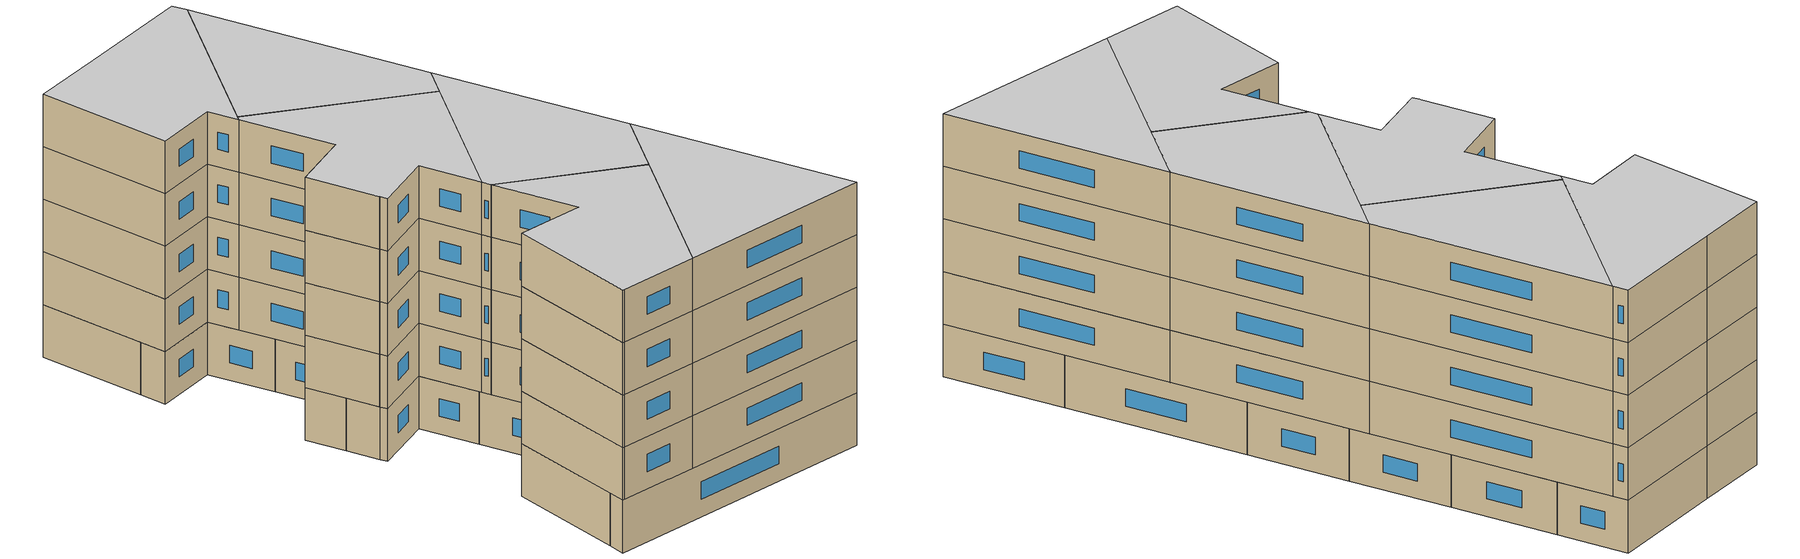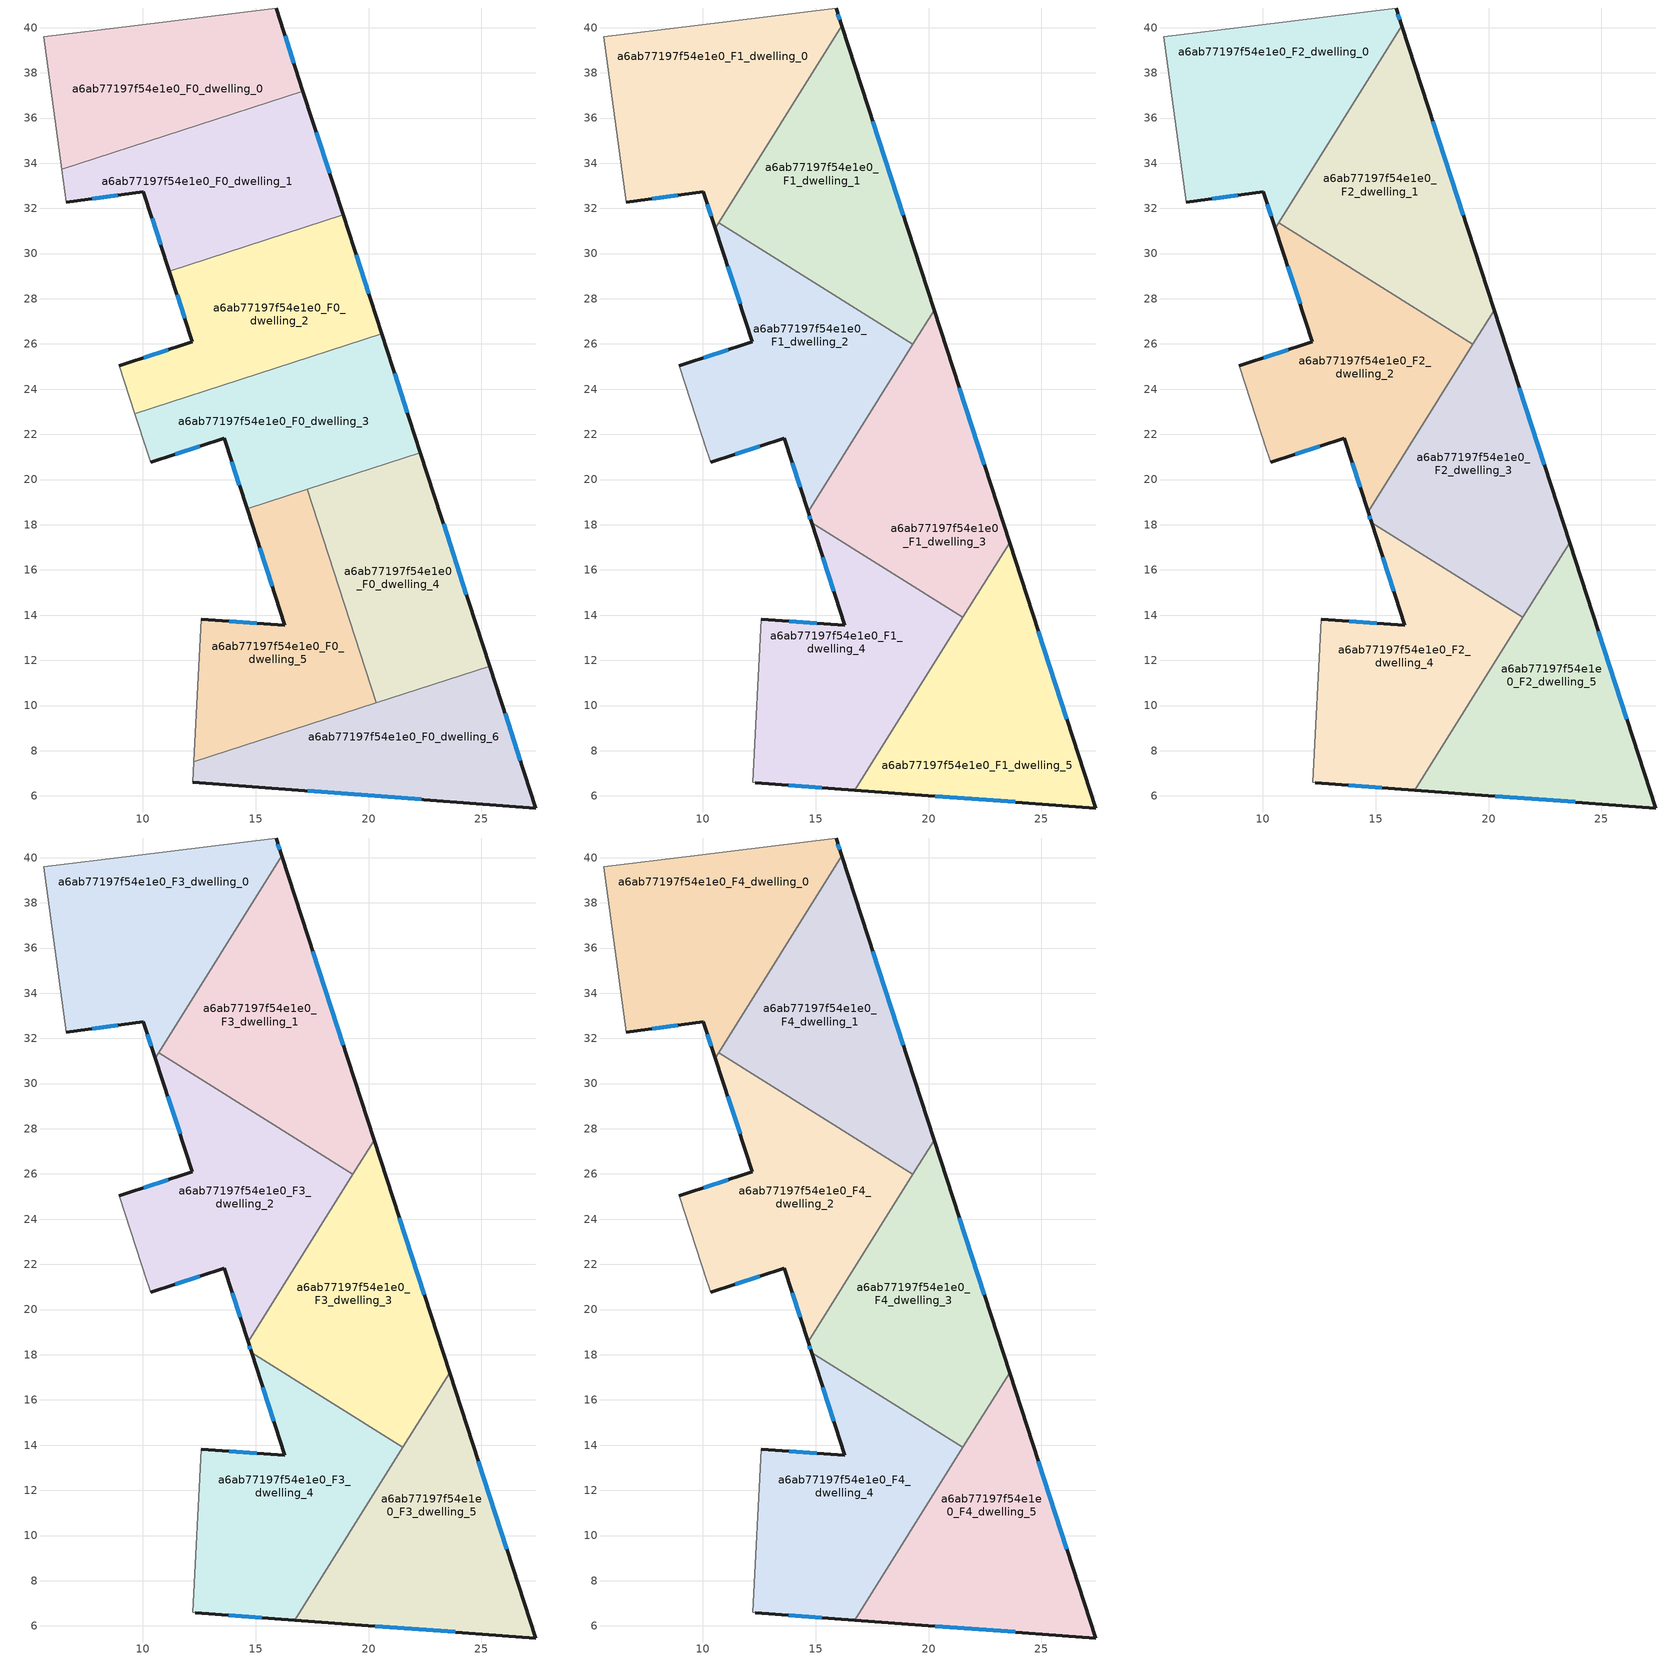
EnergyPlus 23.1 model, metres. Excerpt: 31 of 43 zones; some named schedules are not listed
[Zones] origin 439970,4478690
a6ab77197f54e1e0_F0_dwelling_0
 floor ground (EU_floor_Construction): 15.91,40.87 17.1,37.19 6.43,33.73 5.63,39.6 9.63,40.09 z0
 wall outside (EU_wall_Construction): 17.1,37.19 15.91,40.87 z0:3
 wall to a6ab77197f54e1e0_F0_dwelling_1 (EU_wall_Construction): 6.43,33.73 17.1,37.19 z0:3
 wall adiabatic (EU_wall_Construction): 15.91,40.87 9.63,40.09 5.63,39.6 6.43,33.73 z0:3
 window (EU_Window_Construction): 16.7,38.42 16.31,39.64 z1:2
a6ab77197f54e1e0_F0_dwelling_1
 floor ground (EU_floor_Construction): 17.1,37.19 18.88,31.72 11.19,29.22 10.03,32.74 6.63,32.27 6.43,33.73 z0
 wall outside (EU_wall_Construction): 18.88,31.72 17.1,37.19 / 6.63,32.27 10.03,32.74 11.19,29.22 z0:3
 wall to a6ab77197f54e1e0_F0_dwelling_2 (EU_wall_Construction): 11.19,29.22 18.88,31.72 z0:3
 wall adiabatic (EU_wall_Construction): 6.43,33.73 6.63,32.27 z0:3
 window (EU_Window_Construction): 18.28,33.55 17.69,35.36 / 10.42,31.56 10.8,30.4 / 7.77,32.43 8.9,32.58 z1:2
a6ab77197f54e1e0_F0_dwelling_2
 floor ground (EU_floor_Construction): 18.88,31.72 20.59,26.46 9.66,22.91 8.98,25.03 12.21,26.1 11.19,29.22 z0
 wall outside (EU_wall_Construction): 20.59,26.46 18.88,31.72 / 11.19,29.22 12.21,26.1 8.98,25.03 z0:3
 wall to a6ab77197f54e1e0_F0_dwelling_3 (EU_wall_Construction): 9.66,22.91 20.59,26.46 z0:3
 wall adiabatic (EU_wall_Construction): 8.98,25.03 9.66,22.91 z0:3
 window (EU_Window_Construction): 20.02,28.21 19.45,29.96 / 11.13,25.74 10.06,25.39 / 11.53,28.18 11.87,27.14 z1:2
a6ab77197f54e1e0_F0_dwelling_3
 floor ground (EU_floor_Construction): 20.59,26.46 22.3,21.19 14.63,18.7 13.62,21.83 10.37,20.78 10.23,21.16 9.66,22.91 z0
 wall outside (EU_wall_Construction): 22.3,21.19 20.59,26.46 / 10.37,20.78 13.62,21.83 14.63,18.7 z0:3
 wall adiabatic (EU_wall_Construction): 9.66,22.91 10.23,21.16 10.37,20.78 z0:3
 wall to a6ab77197f54e1e0_F0_dwelling_4 (EU_wall_Construction): 17.28,19.56 22.3,21.19 z0:3
 wall to a6ab77197f54e1e0_F0_dwelling_5 (EU_wall_Construction): 14.63,18.7 17.28,19.56 z0:3
 window (EU_Window_Construction): 21.72,22.95 21.16,24.7 / 13.96,20.78 14.29,19.75 / 11.46,21.13 12.53,21.48 z1:2
a6ab77197f54e1e0_F0_dwelling_4
 floor ground (EU_floor_Construction): 22.3,21.19 25.36,11.75 20.35,10.12 17.28,19.56 z0
 wall outside (EU_wall_Construction): 25.36,11.75 22.3,21.19 z0:3
 wall to a6ab77197f54e1e0_F0_dwelling_5 (EU_wall_Construction): 17.28,19.56 20.35,10.12 z0:3
 wall to a6ab77197f54e1e0_F0_dwelling_6 (EU_wall_Construction): 20.35,10.12 25.36,11.75 z0:3
 window (EU_Window_Construction): 24.34,14.91 23.32,18.03 z1:2
 ceiling adiabatic (EU_roof_Construction): 25.36,11.75 22.3,21.19 17.28,19.56 19.17,13.76 18.51,15.78 21.52,13.9 19.94,11.37 20.35,10.12 z3
a6ab77197f54e1e0_F0_dwelling_5
 floor ground (EU_floor_Construction): 17.28,19.56 20.35,10.12 12.28,7.5 12.59,13.82 16.29,13.55 14.63,18.7 z0
 wall outside (EU_wall_Construction): 14.63,18.7 16.29,13.55 12.59,13.82 z0:3
 wall adiabatic (EU_wall_Construction): 12.59,13.82 12.28,7.5 z0:3
 wall to a6ab77197f54e1e0_F0_dwelling_6 (EU_wall_Construction): 12.28,7.5 20.35,10.12 z0:3
 window (EU_Window_Construction): 15.05,13.64 13.83,13.73 / 15.18,16.98 15.73,15.27 z1:2
a6ab77197f54e1e0_F0_dwelling_6
 floor ground (EU_floor_Construction): 25.36,11.75 27.4,5.46 12.23,6.6 12.28,7.5 z0
 wall outside (EU_wall_Construction): 12.23,6.6 27.4,5.46 25.36,11.75 z0:3
 wall adiabatic (EU_wall_Construction): 12.28,7.5 12.23,6.6 z0:3
 window (EU_Window_Construction): 26.72,7.57 26.04,9.65 / 17.3,6.22 22.33,5.84 z1:2
a6ab77197f54e1e0_F1_dwelling_0
 floor to a6ab77197f54e1e0_F0_dwelling_0 (EU_floor_Construction): 15.91,40.87 16.16,40.07 13.67,36.08 6.43,33.73 5.63,39.6 9.63,40.09 z3
 floor to a6ab77197f54e1e0_F0_dwelling_1 (EU_floor_Construction): 13.67,36.08 10.57,31.12 10.03,32.74 6.63,32.27 6.43,33.73 z3
 wall outside (EU_wall_Construction): 16.16,40.07 15.91,40.87 / 6.63,32.27 10.03,32.74 10.57,31.12 z3:6
 wall adiabatic (EU_wall_Construction): 15.91,40.87 9.63,40.09 5.63,39.6 6.63,32.27 z3:6
 wall to a6ab77197f54e1e0_F1_dwelling_1 (EU_wall_Construction): 10.72,31.36 16.16,40.07 z3:6
 wall to a6ab77197f54e1e0_F1_dwelling_2 (EU_wall_Construction): 10.57,31.12 10.72,31.36 z3:6
 window (EU_Window_Construction): 16.08,40.34 15.99,40.6 / 10.21,32.19 10.39,31.66 / 7.77,32.43 8.9,32.58 z4:5
a6ab77197f54e1e0_F1_dwelling_1
 floor to a6ab77197f54e1e0_F0_dwelling_1 (EU_floor_Construction): 17.1,37.19 18.88,31.72 13.13,29.85 10.72,31.36 13.67,36.08 z3
 floor to a6ab77197f54e1e0_F0_dwelling_0 (EU_floor_Construction): 16.16,40.07 17.1,37.19 13.67,36.08 z3
 floor to a6ab77197f54e1e0_F0_dwelling_2 (EU_floor_Construction): 18.88,31.72 20.25,27.49 19.35,26.05 19.25,26.02 13.13,29.85 z3
 wall outside (EU_wall_Construction): 20.25,27.49 16.16,40.07 z3:6
 wall to a6ab77197f54e1e0_F1_dwelling_2 (EU_wall_Construction): 10.72,31.36 19.31,25.99 z3:6
 wall to a6ab77197f54e1e0_F1_dwelling_3 (EU_wall_Construction): 19.31,25.99 20.25,27.49 z3:6
 window (EU_Window_Construction): 18.88,31.7 17.53,35.87 z4:5
a6ab77197f54e1e0_F1_dwelling_2
 floor to a6ab77197f54e1e0_F0_dwelling_2 (EU_floor_Construction): 19.25,26.02 9.66,22.91 8.98,25.03 12.21,26.1 11.19,29.22 13.13,29.85 z3
 floor to a6ab77197f54e1e0_F0_dwelling_3 (EU_floor_Construction): 19.31,25.99 14.78,18.75 14.63,18.7 13.62,21.83 10.37,20.78 10.23,21.16 10.21,21.21 9.66,22.91 19.25,26.02 z3
 floor to a6ab77197f54e1e0_F0_dwelling_1 (EU_floor_Construction): 13.13,29.85 11.19,29.22 10.57,31.12 10.72,31.36 z3
 floor to a6ab77197f54e1e0_F0_dwelling_5 (EU_floor_Construction): 14.78,18.75 14.67,18.57 14.63,18.7 z3
 wall outside (EU_wall_Construction): 10.57,31.12 12.21,26.1 8.98,25.03 / 10.37,20.78 13.62,21.83 14.67,18.57 z3:6
 wall adiabatic (EU_wall_Construction): 8.98,25.03 10.21,21.21 10.23,21.16 10.37,20.78 z3:6
 wall to a6ab77197f54e1e0_F1_dwelling_3 (EU_wall_Construction): 14.67,18.57 19.31,25.99 z3:6
 window (EU_Window_Construction): 11.13,25.74 10.06,25.39 / 11.11,29.44 11.66,27.78 / 13.97,20.74 14.32,19.66 / 11.46,21.13 12.53,21.48 z4:5
a6ab77197f54e1e0_F1_dwelling_3
 floor adiabatic (EU_floor_Construction): 22.3,21.19 23.59,17.21 21.52,13.9 18.51,15.78 17.28,19.56 z3
 floor to a6ab77197f54e1e0_F0_dwelling_5 (EU_floor_Construction): 17.28,19.56 18.51,15.78 14.83,18.09 14.67,18.57 14.78,18.75 z3
 floor to a6ab77197f54e1e0_F0_dwelling_2 (EU_floor_Construction): 20.25,27.49 20.59,26.46 19.35,26.05 z3
 floor to a6ab77197f54e1e0_F0_dwelling_3 (EU_floor_Construction): 20.59,26.46 22.3,21.19 14.78,18.75 19.35,26.05 z3
 wall outside (EU_wall_Construction): 23.59,17.21 20.25,27.49 / 14.67,18.57 14.83,18.09 z3:6
 wall to a6ab77197f54e1e0_F1_dwelling_4 (EU_wall_Construction): 14.83,18.09 21.52,13.9 z3:6
 wall to a6ab77197f54e1e0_F1_dwelling_5 (EU_wall_Construction): 21.52,13.9 23.59,17.21 z3:6
 window (EU_Window_Construction): 22.47,20.65 21.37,24.06 / 14.72,18.41 14.77,18.25 z4:5
a6ab77197f54e1e0_F1_dwelling_4
 floor to a6ab77197f54e1e0_F0_dwelling_5 (EU_floor_Construction): 18.51,15.78 19.94,11.37 18.86,9.64 12.28,7.5 12.59,13.82 16.29,13.55 14.83,18.09 z3
 floor to a6ab77197f54e1e0_F0_dwelling_4 (EU_floor_Construction): 21.52,13.9 19.94,11.37 18.51,15.78 z3
 floor to a6ab77197f54e1e0_F0_dwelling_6 (EU_floor_Construction): 18.86,9.64 16.75,6.26 12.33,6.59 12.23,6.6 12.28,7.5 z3
 wall outside (EU_wall_Construction): 14.83,18.09 16.29,13.55 12.59,13.82 / 12.33,6.59 16.74,6.26 z3:6
 wall adiabatic (EU_wall_Construction): 12.59,13.82 12.23,6.6 12.33,6.59 z3:6
 wall to a6ab77197f54e1e0_F1_dwelling_5 (EU_wall_Construction): 16.74,6.26 21.52,13.9 z3:6
 window (EU_Window_Construction): 15.05,13.64 13.83,13.73 / 15.31,16.57 15.8,15.06 / 13.81,6.48 15.27,6.37 z4:5
a6ab77197f54e1e0_F1_dwelling_5
 floor to a6ab77197f54e1e0_F0_dwelling_6 (EU_floor_Construction): 25.36,11.75 27.4,5.46 16.75,6.26 18.86,9.64 z3
 floor to a6ab77197f54e1e0_F0_dwelling_5 (EU_floor_Construction): 19.94,11.37 20.35,10.12 18.86,9.64 z3
 floor adiabatic (EU_floor_Construction): 23.59,17.21 27.4,5.46 25.36,11.75 20.35,10.12 19.94,11.37 18.86,9.64 z3
 wall outside (EU_wall_Construction): 16.74,6.26 27.4,5.46 23.59,17.21 z3:6
 window (EU_Window_Construction): 26.13,9.39 24.86,13.28 / 20.31,5.99 23.84,5.73 z4:5
a6ab77197f54e1e0_F2_dwelling_0
 floor to a6ab77197f54e1e0_F1_dwelling_0 (EU_floor_Construction): 15.91,40.87 16.16,40.07 10.57,31.12 10.03,32.74 6.63,32.27 5.63,39.6 9.63,40.09 z6
 wall outside (EU_wall_Construction): 16.16,40.07 15.91,40.87 / 6.63,32.27 10.03,32.74 10.57,31.12 z6:9
 wall adiabatic (EU_wall_Construction): 15.91,40.87 9.63,40.09 5.63,39.6 6.63,32.27 z6:9
 wall to a6ab77197f54e1e0_F2_dwelling_1 (EU_wall_Construction): 10.72,31.36 16.16,40.07 z6:9
 wall to a6ab77197f54e1e0_F2_dwelling_2 (EU_wall_Construction): 10.57,31.12 10.72,31.36 z6:9
 window (EU_Window_Construction): 16.08,40.34 15.99,40.6 / 10.21,32.19 10.39,31.66 / 7.77,32.43 8.9,32.58 z7:8
a6ab77197f54e1e0_F2_dwelling_1
 floor to a6ab77197f54e1e0_F1_dwelling_1 (EU_floor_Construction): 16.16,40.07 20.25,27.49 19.31,25.99 10.72,31.36 z6
 wall outside (EU_wall_Construction): 20.25,27.49 16.16,40.07 z6:9
 wall to a6ab77197f54e1e0_F2_dwelling_2 (EU_wall_Construction): 10.72,31.36 19.31,25.99 z6:9
 wall to a6ab77197f54e1e0_F2_dwelling_3 (EU_wall_Construction): 19.31,25.99 20.25,27.49 z6:9
 window (EU_Window_Construction): 18.88,31.7 17.53,35.87 z7:8
a6ab77197f54e1e0_F2_dwelling_2
 floor to a6ab77197f54e1e0_F1_dwelling_2 (EU_floor_Construction): 19.31,25.99 14.67,18.57 13.62,21.83 10.37,20.78 10.23,21.16 10.21,21.21 8.98,25.03 12.21,26.1 10.57,31.12 10.72,31.36 z6
 wall outside (EU_wall_Construction): 10.57,31.12 12.21,26.1 8.98,25.03 / 10.37,20.78 13.62,21.83 14.67,18.57 z6:9
 wall adiabatic (EU_wall_Construction): 8.98,25.03 10.21,21.21 10.23,21.16 10.37,20.78 z6:9
 wall to a6ab77197f54e1e0_F2_dwelling_3 (EU_wall_Construction): 14.67,18.57 19.31,25.99 z6:9
 window (EU_Window_Construction): 11.13,25.74 10.06,25.39 / 11.11,29.44 11.66,27.78 / 13.97,20.74 14.32,19.66 / 11.46,21.13 12.53,21.48 z7:8
a6ab77197f54e1e0_F2_dwelling_3
 floor to a6ab77197f54e1e0_F1_dwelling_3 (EU_floor_Construction): 20.25,27.49 23.59,17.21 21.52,13.9 14.83,18.09 14.67,18.57 z6
 wall outside (EU_wall_Construction): 23.59,17.21 20.25,27.49 / 14.67,18.57 14.83,18.09 z6:9
 wall to a6ab77197f54e1e0_F2_dwelling_4 (EU_wall_Construction): 14.83,18.09 21.52,13.9 z6:9
 wall to a6ab77197f54e1e0_F2_dwelling_5 (EU_wall_Construction): 21.52,13.9 23.59,17.21 z6:9
 window (EU_Window_Construction): 22.47,20.65 21.37,24.06 / 14.72,18.41 14.77,18.25 z7:8
a6ab77197f54e1e0_F2_dwelling_4
 floor to a6ab77197f54e1e0_F1_dwelling_4 (EU_floor_Construction): 21.52,13.9 16.74,6.26 12.33,6.59 12.23,6.6 12.59,13.82 16.29,13.55 14.83,18.09 z6
 wall outside (EU_wall_Construction): 14.83,18.09 16.29,13.55 12.59,13.82 / 12.33,6.59 16.74,6.26 z6:9
 wall adiabatic (EU_wall_Construction): 12.59,13.82 12.23,6.6 12.33,6.59 z6:9
 wall to a6ab77197f54e1e0_F2_dwelling_5 (EU_wall_Construction): 16.74,6.26 21.52,13.9 z6:9
 window (EU_Window_Construction): 15.05,13.64 13.83,13.73 / 15.31,16.57 15.8,15.06 / 13.81,6.48 15.27,6.37 z7:8
a6ab77197f54e1e0_F2_dwelling_5
 floor to a6ab77197f54e1e0_F1_dwelling_5 (EU_floor_Construction): 23.59,17.21 27.4,5.46 16.74,6.26 z6
 wall outside (EU_wall_Construction): 16.74,6.26 27.4,5.46 23.59,17.21 z6:9
 window (EU_Window_Construction): 26.13,9.39 24.86,13.28 / 20.31,5.99 23.84,5.73 z7:8
a6ab77197f54e1e0_F3_dwelling_0
 floor to a6ab77197f54e1e0_F2_dwelling_0 (EU_floor_Construction): 15.91,40.87 16.16,40.07 10.57,31.12 10.03,32.74 6.63,32.27 5.63,39.6 9.63,40.09 z9
 wall outside (EU_wall_Construction): 16.16,40.07 15.91,40.87 / 6.63,32.27 10.03,32.74 10.57,31.12 z9:12
 wall adiabatic (EU_wall_Construction): 15.91,40.87 9.63,40.09 5.63,39.6 6.63,32.27 z9:12
 wall to a6ab77197f54e1e0_F3_dwelling_1 (EU_wall_Construction): 10.72,31.36 16.16,40.07 z9:12
 wall to a6ab77197f54e1e0_F3_dwelling_2 (EU_wall_Construction): 10.57,31.12 10.72,31.36 z9:12
 window (EU_Window_Construction): 16.08,40.34 15.99,40.6 / 10.21,32.19 10.39,31.66 / 7.77,32.43 8.9,32.58 z10:11
a6ab77197f54e1e0_F3_dwelling_1
 floor to a6ab77197f54e1e0_F2_dwelling_1 (EU_floor_Construction): 16.16,40.07 20.25,27.49 19.31,25.99 10.72,31.36 z9
 wall outside (EU_wall_Construction): 20.25,27.49 16.16,40.07 z9:12
 wall to a6ab77197f54e1e0_F3_dwelling_2 (EU_wall_Construction): 10.72,31.36 19.31,25.99 z9:12
 wall to a6ab77197f54e1e0_F3_dwelling_3 (EU_wall_Construction): 19.31,25.99 20.25,27.49 z9:12
 window (EU_Window_Construction): 18.88,31.7 17.53,35.87 z10:11
a6ab77197f54e1e0_F3_dwelling_2
 floor to a6ab77197f54e1e0_F2_dwelling_2 (EU_floor_Construction): 19.31,25.99 14.67,18.57 13.62,21.83 10.37,20.78 10.23,21.16 10.21,21.21 8.98,25.03 12.21,26.1 10.57,31.12 10.72,31.36 z9
 wall outside (EU_wall_Construction): 10.57,31.12 12.21,26.1 8.98,25.03 / 10.37,20.78 13.62,21.83 14.67,18.57 z9:12
 wall adiabatic (EU_wall_Construction): 8.98,25.03 10.21,21.21 10.23,21.16 10.37,20.78 z9:12
 wall to a6ab77197f54e1e0_F3_dwelling_3 (EU_wall_Construction): 14.67,18.57 19.31,25.99 z9:12
 window (EU_Window_Construction): 11.13,25.74 10.06,25.39 / 11.11,29.44 11.66,27.78 / 13.97,20.74 14.32,19.66 / 11.46,21.13 12.53,21.48 z10:11
a6ab77197f54e1e0_F3_dwelling_3
 floor to a6ab77197f54e1e0_F2_dwelling_3 (EU_floor_Construction): 20.25,27.49 23.59,17.21 21.52,13.9 14.83,18.09 14.67,18.57 z9
 wall outside (EU_wall_Construction): 23.59,17.21 20.25,27.49 / 14.67,18.57 14.83,18.09 z9:12
 wall to a6ab77197f54e1e0_F3_dwelling_4 (EU_wall_Construction): 14.83,18.09 21.52,13.9 z9:12
 wall to a6ab77197f54e1e0_F3_dwelling_5 (EU_wall_Construction): 21.52,13.9 23.59,17.21 z9:12
 window (EU_Window_Construction): 22.47,20.65 21.37,24.06 / 14.72,18.41 14.77,18.25 z10:11
a6ab77197f54e1e0_F3_dwelling_4
 floor to a6ab77197f54e1e0_F2_dwelling_4 (EU_floor_Construction): 21.52,13.9 16.74,6.26 12.33,6.59 12.23,6.6 12.59,13.82 16.29,13.55 14.83,18.09 z9
 wall outside (EU_wall_Construction): 14.83,18.09 16.29,13.55 12.59,13.82 / 12.33,6.59 16.74,6.26 z9:12
 wall adiabatic (EU_wall_Construction): 12.59,13.82 12.23,6.6 12.33,6.59 z9:12
 wall to a6ab77197f54e1e0_F3_dwelling_5 (EU_wall_Construction): 16.74,6.26 21.52,13.9 z9:12
 window (EU_Window_Construction): 15.05,13.64 13.83,13.73 / 15.31,16.57 15.8,15.06 / 13.81,6.48 15.27,6.37 z10:11
a6ab77197f54e1e0_F3_dwelling_5
 floor to a6ab77197f54e1e0_F2_dwelling_5 (EU_floor_Construction): 23.59,17.21 27.4,5.46 16.74,6.26 z9
 wall outside (EU_wall_Construction): 16.74,6.26 27.4,5.46 23.59,17.21 z9:12
 window (EU_Window_Construction): 26.13,9.39 24.86,13.28 / 20.31,5.99 23.84,5.73 z10:11
a6ab77197f54e1e0_F4_dwelling_0
 floor to a6ab77197f54e1e0_F3_dwelling_0 (EU_floor_Construction): 15.91,40.87 16.16,40.07 10.57,31.12 10.03,32.74 6.63,32.27 5.63,39.6 9.63,40.09 z12
 wall outside (EU_wall_Construction): 16.16,40.07 15.91,40.87 / 6.63,32.27 10.03,32.74 10.57,31.12 z12:15
 wall adiabatic (EU_wall_Construction): 15.91,40.87 9.63,40.09 5.63,39.6 6.63,32.27 z12:15
 wall to a6ab77197f54e1e0_F4_dwelling_1 (EU_wall_Construction): 10.72,31.36 16.16,40.07 z12:15
 wall to a6ab77197f54e1e0_F4_dwelling_2 (EU_wall_Construction): 10.57,31.12 10.72,31.36 z12:15
 window (EU_Window_Construction): 16.08,40.34 15.99,40.6 / 10.21,32.19 10.39,31.66 / 7.77,32.43 8.9,32.58 z13:14
 ceiling to a6ab77197f54e1e0_F5_dwelling_0 (EU_floor_Construction): 10.57,31.12 16.16,40.07 15.91,40.87 9.63,40.09 5.63,39.6 6.63,32.27 10.03,32.74 z15
a6ab77197f54e1e0_F4_dwelling_1
 floor to a6ab77197f54e1e0_F3_dwelling_1 (EU_floor_Construction): 16.16,40.07 20.25,27.49 19.31,25.99 10.72,31.36 z12
 wall outside (EU_wall_Construction): 20.25,27.49 16.16,40.07 z12:15
 wall to a6ab77197f54e1e0_F4_dwelling_2 (EU_wall_Construction): 10.72,31.36 19.31,25.99 z12:15
 wall to a6ab77197f54e1e0_F4_dwelling_3 (EU_wall_Construction): 19.31,25.99 20.25,27.49 z12:15
 window (EU_Window_Construction): 18.88,31.7 17.53,35.87 z13:14
 ceiling to a6ab77197f54e1e0_F5_dwelling_1 (EU_floor_Construction): 19.31,25.99 20.25,27.49 16.16,40.07 10.72,31.36 z15
a6ab77197f54e1e0_F4_dwelling_2
 floor to a6ab77197f54e1e0_F3_dwelling_2 (EU_floor_Construction): 19.31,25.99 14.67,18.57 13.62,21.83 10.37,20.78 10.23,21.16 10.21,21.21 8.98,25.03 12.21,26.1 10.57,31.12 10.72,31.36 z12
 wall outside (EU_wall_Construction): 10.57,31.12 12.21,26.1 8.98,25.03 / 10.37,20.78 13.62,21.83 14.67,18.57 z12:15
 wall adiabatic (EU_wall_Construction): 8.98,25.03 10.21,21.21 10.23,21.16 10.37,20.78 z12:15
 wall to a6ab77197f54e1e0_F4_dwelling_3 (EU_wall_Construction): 14.67,18.57 19.31,25.99 z12:15
 window (EU_Window_Construction): 11.13,25.74 10.06,25.39 / 11.11,29.44 11.66,27.78 / 13.97,20.74 14.32,19.66 / 11.46,21.13 12.53,21.48 z13:14
 ceiling to a6ab77197f54e1e0_F5_dwelling_2 (EU_floor_Construction): 14.67,18.57 19.31,25.99 10.72,31.36 10.57,31.12 12.21,26.1 8.98,25.03 10.21,21.21 10.23,21.16 10.37,20.78 13.62,21.83 z15
a6ab77197f54e1e0_F4_dwelling_3
 floor to a6ab77197f54e1e0_F3_dwelling_3 (EU_floor_Construction): 20.25,27.49 23.59,17.21 21.52,13.9 14.83,18.09 14.67,18.57 z12
 wall outside (EU_wall_Construction): 23.59,17.21 20.25,27.49 / 14.67,18.57 14.83,18.09 z12:15
 wall to a6ab77197f54e1e0_F4_dwelling_4 (EU_wall_Construction): 14.83,18.09 21.52,13.9 z12:15
 wall to a6ab77197f54e1e0_F4_dwelling_5 (EU_wall_Construction): 21.52,13.9 23.59,17.21 z12:15
 window (EU_Window_Construction): 22.47,20.65 21.37,24.06 / 14.72,18.41 14.77,18.25 z13:14
 ceiling to a6ab77197f54e1e0_F5_dwelling_3 (EU_floor_Construction): 21.52,13.9 23.59,17.21 20.25,27.49 14.67,18.57 14.83,18.09 z15
a6ab77197f54e1e0_F4_dwelling_4
 floor to a6ab77197f54e1e0_F3_dwelling_4 (EU_floor_Construction): 21.52,13.9 16.74,6.26 12.33,6.59 12.23,6.6 12.59,13.82 16.29,13.55 14.83,18.09 z12
 wall outside (EU_wall_Construction): 14.83,18.09 16.29,13.55 12.59,13.82 / 12.33,6.59 16.74,6.26 z12:15
 wall adiabatic (EU_wall_Construction): 12.59,13.82 12.23,6.6 12.33,6.59 z12:15
 wall to a6ab77197f54e1e0_F4_dwelling_5 (EU_wall_Construction): 16.74,6.26 21.52,13.9 z12:15
 window (EU_Window_Construction): 15.05,13.64 13.83,13.73 / 15.31,16.57 15.8,15.06 / 13.81,6.48 15.27,6.37 z13:14
 ceiling to a6ab77197f54e1e0_F5_dwelling_4 (EU_floor_Construction): 16.74,6.26 21.52,13.9 14.83,18.09 16.29,13.55 12.59,13.82 12.23,6.6 12.33,6.59 z15
a6ab77197f54e1e0_F4_dwelling_5
 floor to a6ab77197f54e1e0_F3_dwelling_5 (EU_floor_Construction): 23.59,17.21 27.4,5.46 16.74,6.26 z12
 wall outside (EU_wall_Construction): 16.74,6.26 27.4,5.46 23.59,17.21 z12:15
 window (EU_Window_Construction): 26.13,9.39 24.86,13.28 / 20.31,5.99 23.84,5.73 z13:14
 ceiling to a6ab77197f54e1e0_F5_dwelling_5 (EU_floor_Construction): 27.4,5.46 23.59,17.21 16.74,6.26 z15
[Building]
EU S2 Campaign: North Axis=0; Terrain=City; Solar Distribution=FullExterior
[Site:Location]
Madrid: Latitude=40.5; Longitude=-3.5; Time Zone=1; Elevation=609
[SizingPeriod:WeatherFileDays]
AnnualSizingPeriod: Begin Month=1; Begin Day of Month=1; End Month=12; End Day of Month=31; Day of Week for Start Day=Monday; Use Weather File Daylight Saving Period=No; Use Weather File Rain and Snow Indicators=No
[MATERIAL]
EU_InternalMass_Material: Roughness=MediumRough; Thickness=0.1; Conductivity=1; Density=1800; Specific Heat=900; Thermal Absorptance=0.9; Solar Absorptance=0.7; Visible Absorptance=0.7
[MATERIAL:NOMASS] Roughness=MediumRough; Thermal Absorptance=0.9; Solar Absorptance=0.7; Visible Absorptance=0.7
Name | Thermal Resistance
EU_wall_NoMass | 0.459673
EU_roof_NoMass | 0.495815
EU_floor_NoMass | 0.788942
[WINDOWMATERIAL:SIMPLEGLAZINGSYSTEM]
EU_Window_SimpleGlazing: UFactor=4.26103; Solar Heat Gain Coefficient=0.85; Visible Transmittance=0.85
[CONSTRUCTION]
EU_wall_Construction: EU_wall_NoMass
EU_roof_Construction: EU_roof_NoMass
EU_floor_Construction: EU_floor_NoMass
EU_InternalMass_Construction: EU_InternalMass_Material
EU_Window_Construction: EU_Window_SimpleGlazing
[ZONE] Type=1; Multiplier=1; Ceiling Height=autocalculate; Floor Area=autocalculate; Part of Total Floor Area=Yes
Name | Volume
a6ab77197f54e1e0_F0_dwelling_0 | 156.963
a6ab77197f54e1e0_F1_dwelling_0; a6ab77197f54e1e0_F2_dwelling_0; a6ab77197f54e1e0_F3_dwelling_0; a6ab77197f54e1e0_F4_dwelling_0 | 183.124
a6ab77197f54e1e0_F0_dwelling_1 | 156.978
a6ab77197f54e1e0_F1_dwelling_1; a6ab77197f54e1e0_F2_dwelling_1; a6ab77197f54e1e0_F3_dwelling_1; a6ab77197f54e1e0_F4_dwelling_1 | 183.125
a6ab77197f54e1e0_F0_dwelling_2 | 156.951
a6ab77197f54e1e0_F1_dwelling_2; a6ab77197f54e1e0_F2_dwelling_2; a6ab77197f54e1e0_F3_dwelling_2; a6ab77197f54e1e0_F4_dwelling_2 | 183.116
a6ab77197f54e1e0_F0_dwelling_3 | 156.969
a6ab77197f54e1e0_F1_dwelling_3; a6ab77197f54e1e0_F2_dwelling_3; a6ab77197f54e1e0_F3_dwelling_3; a6ab77197f54e1e0_F4_dwelling_3 | 183.139
a6ab77197f54e1e0_F0_dwelling_4 | 156.968
a6ab77197f54e1e0_F1_dwelling_4; a6ab77197f54e1e0_F2_dwelling_4; a6ab77197f54e1e0_F3_dwelling_4; a6ab77197f54e1e0_F4_dwelling_4 | 183.128
a6ab77197f54e1e0_F0_dwelling_5 | 156.991
a6ab77197f54e1e0_F1_dwelling_5; a6ab77197f54e1e0_F2_dwelling_5; a6ab77197f54e1e0_F3_dwelling_5; a6ab77197f54e1e0_F4_dwelling_5 | 183.138
a6ab77197f54e1e0_F0_dwelling_6 | 156.974
[INTERNALMASS] Construction=EU_InternalMass_Construction
Name | Zone or ZoneList | Surface Area
a6ab77197f54e1e0_F0_dwelling_0_EU_InternalMass | a6ab77197f54e1e0_F0_dwelling_0 | 52.3208
a6ab77197f54e1e0_F0_dwelling_1_EU_InternalMass | a6ab77197f54e1e0_F0_dwelling_1 | 52.3261
a6ab77197f54e1e0_F0_dwelling_2_EU_InternalMass | a6ab77197f54e1e0_F0_dwelling_2 | 52.3172
a6ab77197f54e1e0_F0_dwelling_3_EU_InternalMass | a6ab77197f54e1e0_F0_dwelling_3 | 52.3228
a6ab77197f54e1e0_F0_dwelling_4_EU_InternalMass | a6ab77197f54e1e0_F0_dwelling_4 | 52.3222
a6ab77197f54e1e0_F0_dwelling_5_EU_InternalMass | a6ab77197f54e1e0_F0_dwelling_5 | 52.329
a6ab77197f54e1e0_F0_dwelling_6_EU_InternalMass | a6ab77197f54e1e0_F0_dwelling_6 | 52.3247
a6ab77197f54e1e0_F1_dwelling_0_EU_InternalMass | a6ab77197f54e1e0_F1_dwelling_0 | 61.0415
a6ab77197f54e1e0_F1_dwelling_1_EU_InternalMass | a6ab77197f54e1e0_F1_dwelling_1 | 61.0413
a6ab77197f54e1e0_F1_dwelling_2_EU_InternalMass | a6ab77197f54e1e0_F1_dwelling_2 | 61.039
a6ab77197f54e1e0_F1_dwelling_3_EU_InternalMass | a6ab77197f54e1e0_F1_dwelling_3 | 61.0459
a6ab77197f54e1e0_F1_dwelling_4_EU_InternalMass | a6ab77197f54e1e0_F1_dwelling_4 | 61.0426
a6ab77197f54e1e0_F1_dwelling_5_EU_InternalMass | a6ab77197f54e1e0_F1_dwelling_5 | 61.0461
a6ab77197f54e1e0_F2_dwelling_0_EU_InternalMass | a6ab77197f54e1e0_F2_dwelling_0 | 61.0415
a6ab77197f54e1e0_F2_dwelling_1_EU_InternalMass | a6ab77197f54e1e0_F2_dwelling_1 | 61.0413
a6ab77197f54e1e0_F2_dwelling_2_EU_InternalMass | a6ab77197f54e1e0_F2_dwelling_2 | 61.039
a6ab77197f54e1e0_F2_dwelling_3_EU_InternalMass | a6ab77197f54e1e0_F2_dwelling_3 | 61.0459
a6ab77197f54e1e0_F2_dwelling_4_EU_InternalMass | a6ab77197f54e1e0_F2_dwelling_4 | 61.0426
a6ab77197f54e1e0_F2_dwelling_5_EU_InternalMass | a6ab77197f54e1e0_F2_dwelling_5 | 61.0461
a6ab77197f54e1e0_F3_dwelling_0_EU_InternalMass | a6ab77197f54e1e0_F3_dwelling_0 | 61.0415
a6ab77197f54e1e0_F3_dwelling_1_EU_InternalMass | a6ab77197f54e1e0_F3_dwelling_1 | 61.0413
a6ab77197f54e1e0_F3_dwelling_2_EU_InternalMass | a6ab77197f54e1e0_F3_dwelling_2 | 61.039
a6ab77197f54e1e0_F3_dwelling_3_EU_InternalMass | a6ab77197f54e1e0_F3_dwelling_3 | 61.0459
a6ab77197f54e1e0_F3_dwelling_4_EU_InternalMass | a6ab77197f54e1e0_F3_dwelling_4 | 61.0426
a6ab77197f54e1e0_F3_dwelling_5_EU_InternalMass | a6ab77197f54e1e0_F3_dwelling_5 | 61.0461
a6ab77197f54e1e0_F4_dwelling_0_EU_InternalMass | a6ab77197f54e1e0_F4_dwelling_0 | 61.0415
a6ab77197f54e1e0_F4_dwelling_1_EU_InternalMass | a6ab77197f54e1e0_F4_dwelling_1 | 61.0413
a6ab77197f54e1e0_F4_dwelling_2_EU_InternalMass | a6ab77197f54e1e0_F4_dwelling_2 | 61.039
a6ab77197f54e1e0_F4_dwelling_3_EU_InternalMass | a6ab77197f54e1e0_F4_dwelling_3 | 61.0459
a6ab77197f54e1e0_F4_dwelling_4_EU_InternalMass | a6ab77197f54e1e0_F4_dwelling_4 | 61.0426
a6ab77197f54e1e0_F4_dwelling_5_EU_InternalMass | a6ab77197f54e1e0_F4_dwelling_5 | 61.0461
[OTHEREQUIPMENT] Fuel Type=Electricity; Design Level Calculation Method=Watts/Area; Power per Zone Floor Area=1; Fraction Latent=0; Fraction Radiant=0; Fraction Lost=0; Carbon Dioxide Generation Rate=0; EndUse Subcategory=EU_Step8_InternalGains
Name | Zone or ZoneList or Space or SpaceList | Schedule
EU_Step8_InternalGain_a6ab77197f54e1e0_F0_dwelling_0_f000 | a6ab77197f54e1e0_F0_dwelling_0 | EU_Step8_GainSchedule_a6ab77197f54e1e0_F0_dwelling_0_f000
EU_Step8_InternalGain_a6ab77197f54e1e0_F0_dwelling_1_f000 | a6ab77197f54e1e0_F0_dwelling_1 | EU_Step8_GainSchedule_a6ab77197f54e1e0_F0_dwelling_1_f000
EU_Step8_InternalGain_a6ab77197f54e1e0_F0_dwelling_2_f000 | a6ab77197f54e1e0_F0_dwelling_2 | EU_Step8_GainSchedule_a6ab77197f54e1e0_F0_dwelling_2_f000
EU_Step8_InternalGain_a6ab77197f54e1e0_F0_dwelling_3_f000 | a6ab77197f54e1e0_F0_dwelling_3 | EU_Step8_GainSchedule_a6ab77197f54e1e0_F0_dwelling_3_f000
EU_Step8_InternalGain_a6ab77197f54e1e0_F0_dwelling_4_f000 | a6ab77197f54e1e0_F0_dwelling_4 | EU_Step8_GainSchedule_a6ab77197f54e1e0_F0_dwelling_4_f000
EU_Step8_InternalGain_a6ab77197f54e1e0_F0_dwelling_5_f000 | a6ab77197f54e1e0_F0_dwelling_5 | EU_Step8_GainSchedule_a6ab77197f54e1e0_F0_dwelling_5_f000
EU_Step8_InternalGain_a6ab77197f54e1e0_F0_dwelling_6_f000 | a6ab77197f54e1e0_F0_dwelling_6 | EU_Step8_GainSchedule_a6ab77197f54e1e0_F0_dwelling_6_f000
EU_Step8_InternalGain_a6ab77197f54e1e0_F1_dwelling_0_f000 | a6ab77197f54e1e0_F1_dwelling_0 | EU_Step8_GainSchedule_a6ab77197f54e1e0_F1_dwelling_0_f000
EU_Step8_InternalGain_a6ab77197f54e1e0_F1_dwelling_1_f000 | a6ab77197f54e1e0_F1_dwelling_1 | EU_Step8_GainSchedule_a6ab77197f54e1e0_F1_dwelling_1_f000
EU_Step8_InternalGain_a6ab77197f54e1e0_F1_dwelling_2_f000 | a6ab77197f54e1e0_F1_dwelling_2 | EU_Step8_GainSchedule_a6ab77197f54e1e0_F1_dwelling_2_f000
EU_Step8_InternalGain_a6ab77197f54e1e0_F1_dwelling_3_f000 | a6ab77197f54e1e0_F1_dwelling_3 | EU_Step8_GainSchedule_a6ab77197f54e1e0_F1_dwelling_3_f000
EU_Step8_InternalGain_a6ab77197f54e1e0_F1_dwelling_4_f000 | a6ab77197f54e1e0_F1_dwelling_4 | EU_Step8_GainSchedule_a6ab77197f54e1e0_F1_dwelling_4_f000
EU_Step8_InternalGain_a6ab77197f54e1e0_F1_dwelling_5_f000 | a6ab77197f54e1e0_F1_dwelling_5 | EU_Step8_GainSchedule_a6ab77197f54e1e0_F1_dwelling_5_f000
EU_Step8_InternalGain_a6ab77197f54e1e0_F2_dwelling_0_f000 | a6ab77197f54e1e0_F2_dwelling_0 | EU_Step8_GainSchedule_a6ab77197f54e1e0_F2_dwelling_0_f000
EU_Step8_InternalGain_a6ab77197f54e1e0_F2_dwelling_1_f000 | a6ab77197f54e1e0_F2_dwelling_1 | EU_Step8_GainSchedule_a6ab77197f54e1e0_F2_dwelling_1_f000
EU_Step8_InternalGain_a6ab77197f54e1e0_F2_dwelling_2_f000 | a6ab77197f54e1e0_F2_dwelling_2 | EU_Step8_GainSchedule_a6ab77197f54e1e0_F2_dwelling_2_f000
EU_Step8_InternalGain_a6ab77197f54e1e0_F2_dwelling_3_f000 | a6ab77197f54e1e0_F2_dwelling_3 | EU_Step8_GainSchedule_a6ab77197f54e1e0_F2_dwelling_3_f000
EU_Step8_InternalGain_a6ab77197f54e1e0_F2_dwelling_4_f000 | a6ab77197f54e1e0_F2_dwelling_4 | EU_Step8_GainSchedule_a6ab77197f54e1e0_F2_dwelling_4_f000
EU_Step8_InternalGain_a6ab77197f54e1e0_F2_dwelling_5_f000 | a6ab77197f54e1e0_F2_dwelling_5 | EU_Step8_GainSchedule_a6ab77197f54e1e0_F2_dwelling_5_f000
EU_Step8_InternalGain_a6ab77197f54e1e0_F3_dwelling_0_f000 | a6ab77197f54e1e0_F3_dwelling_0 | EU_Step8_GainSchedule_a6ab77197f54e1e0_F3_dwelling_0_f000
EU_Step8_InternalGain_a6ab77197f54e1e0_F3_dwelling_1_f000 | a6ab77197f54e1e0_F3_dwelling_1 | EU_Step8_GainSchedule_a6ab77197f54e1e0_F3_dwelling_1_f000
EU_Step8_InternalGain_a6ab77197f54e1e0_F3_dwelling_2_f000 | a6ab77197f54e1e0_F3_dwelling_2 | EU_Step8_GainSchedule_a6ab77197f54e1e0_F3_dwelling_2_f000
EU_Step8_InternalGain_a6ab77197f54e1e0_F3_dwelling_3_f000 | a6ab77197f54e1e0_F3_dwelling_3 | EU_Step8_GainSchedule_a6ab77197f54e1e0_F3_dwelling_3_f000
EU_Step8_InternalGain_a6ab77197f54e1e0_F3_dwelling_4_f000 | a6ab77197f54e1e0_F3_dwelling_4 | EU_Step8_GainSchedule_a6ab77197f54e1e0_F3_dwelling_4_f000
EU_Step8_InternalGain_a6ab77197f54e1e0_F3_dwelling_5_f000 | a6ab77197f54e1e0_F3_dwelling_5 | EU_Step8_GainSchedule_a6ab77197f54e1e0_F3_dwelling_5_f000
EU_Step8_InternalGain_a6ab77197f54e1e0_F4_dwelling_0_f000 | a6ab77197f54e1e0_F4_dwelling_0 | EU_Step8_GainSchedule_a6ab77197f54e1e0_F4_dwelling_0_f000
EU_Step8_InternalGain_a6ab77197f54e1e0_F4_dwelling_1_f000 | a6ab77197f54e1e0_F4_dwelling_1 | EU_Step8_GainSchedule_a6ab77197f54e1e0_F4_dwelling_1_f000
EU_Step8_InternalGain_a6ab77197f54e1e0_F4_dwelling_2_f000 | a6ab77197f54e1e0_F4_dwelling_2 | EU_Step8_GainSchedule_a6ab77197f54e1e0_F4_dwelling_2_f000
EU_Step8_InternalGain_a6ab77197f54e1e0_F4_dwelling_3_f000 | a6ab77197f54e1e0_F4_dwelling_3 | EU_Step8_GainSchedule_a6ab77197f54e1e0_F4_dwelling_3_f000
EU_Step8_InternalGain_a6ab77197f54e1e0_F4_dwelling_4_f000 | a6ab77197f54e1e0_F4_dwelling_4 | EU_Step8_GainSchedule_a6ab77197f54e1e0_F4_dwelling_4_f000
EU_Step8_InternalGain_a6ab77197f54e1e0_F4_dwelling_5_f000 | a6ab77197f54e1e0_F4_dwelling_5 | EU_Step8_GainSchedule_a6ab77197f54e1e0_F4_dwelling_5_f000
[ZONEVENTILATION:DESIGNFLOWRATE] Schedule=EU_AlwaysOn; Design Flow Rate Calculation Method=AirChanges/Hour; Air Changes per Hour=0.719161; Ventilation Type=Natural; Fan Pressure Rise=0; Fan Total Efficiency=1; Constant Term Coefficient=1; Temperature Term Coefficient=0; Velocity Term Coefficient=0; Velocity Squared Term Coefficient=0; Minimum Indoor Temperature=-100; Maximum Indoor Temperature=100; Delta Temperature=-100; Minimum Outdoor Temperature=-100; Maximum Outdoor Temperature=100; Maximum Wind Speed=40
Name | Zone or ZoneList or Space or SpaceList
EU_ConstantAir_a6ab77197f54e1e0_F0_dwelling_0 | a6ab77197f54e1e0_F0_dwelling_0
EU_ConstantAir_a6ab77197f54e1e0_F0_dwelling_1 | a6ab77197f54e1e0_F0_dwelling_1
EU_ConstantAir_a6ab77197f54e1e0_F0_dwelling_2 | a6ab77197f54e1e0_F0_dwelling_2
EU_ConstantAir_a6ab77197f54e1e0_F0_dwelling_3 | a6ab77197f54e1e0_F0_dwelling_3
EU_ConstantAir_a6ab77197f54e1e0_F0_dwelling_4 | a6ab77197f54e1e0_F0_dwelling_4
EU_ConstantAir_a6ab77197f54e1e0_F0_dwelling_5 | a6ab77197f54e1e0_F0_dwelling_5
EU_ConstantAir_a6ab77197f54e1e0_F0_dwelling_6 | a6ab77197f54e1e0_F0_dwelling_6
EU_ConstantAir_a6ab77197f54e1e0_F1_dwelling_0 | a6ab77197f54e1e0_F1_dwelling_0
EU_ConstantAir_a6ab77197f54e1e0_F1_dwelling_1 | a6ab77197f54e1e0_F1_dwelling_1
EU_ConstantAir_a6ab77197f54e1e0_F1_dwelling_2 | a6ab77197f54e1e0_F1_dwelling_2
EU_ConstantAir_a6ab77197f54e1e0_F1_dwelling_3 | a6ab77197f54e1e0_F1_dwelling_3
EU_ConstantAir_a6ab77197f54e1e0_F1_dwelling_4 | a6ab77197f54e1e0_F1_dwelling_4
EU_ConstantAir_a6ab77197f54e1e0_F1_dwelling_5 | a6ab77197f54e1e0_F1_dwelling_5
EU_ConstantAir_a6ab77197f54e1e0_F2_dwelling_0 | a6ab77197f54e1e0_F2_dwelling_0
EU_ConstantAir_a6ab77197f54e1e0_F2_dwelling_1 | a6ab77197f54e1e0_F2_dwelling_1
EU_ConstantAir_a6ab77197f54e1e0_F2_dwelling_2 | a6ab77197f54e1e0_F2_dwelling_2
EU_ConstantAir_a6ab77197f54e1e0_F2_dwelling_3 | a6ab77197f54e1e0_F2_dwelling_3
EU_ConstantAir_a6ab77197f54e1e0_F2_dwelling_4 | a6ab77197f54e1e0_F2_dwelling_4
EU_ConstantAir_a6ab77197f54e1e0_F2_dwelling_5 | a6ab77197f54e1e0_F2_dwelling_5
EU_ConstantAir_a6ab77197f54e1e0_F3_dwelling_0 | a6ab77197f54e1e0_F3_dwelling_0
EU_ConstantAir_a6ab77197f54e1e0_F3_dwelling_1 | a6ab77197f54e1e0_F3_dwelling_1
EU_ConstantAir_a6ab77197f54e1e0_F3_dwelling_2 | a6ab77197f54e1e0_F3_dwelling_2
EU_ConstantAir_a6ab77197f54e1e0_F3_dwelling_3 | a6ab77197f54e1e0_F3_dwelling_3
EU_ConstantAir_a6ab77197f54e1e0_F3_dwelling_4 | a6ab77197f54e1e0_F3_dwelling_4
EU_ConstantAir_a6ab77197f54e1e0_F3_dwelling_5 | a6ab77197f54e1e0_F3_dwelling_5
EU_ConstantAir_a6ab77197f54e1e0_F4_dwelling_0 | a6ab77197f54e1e0_F4_dwelling_0
EU_ConstantAir_a6ab77197f54e1e0_F4_dwelling_1 | a6ab77197f54e1e0_F4_dwelling_1
EU_ConstantAir_a6ab77197f54e1e0_F4_dwelling_2 | a6ab77197f54e1e0_F4_dwelling_2
EU_ConstantAir_a6ab77197f54e1e0_F4_dwelling_3 | a6ab77197f54e1e0_F4_dwelling_3
EU_ConstantAir_a6ab77197f54e1e0_F4_dwelling_4 | a6ab77197f54e1e0_F4_dwelling_4
EU_ConstantAir_a6ab77197f54e1e0_F4_dwelling_5 | a6ab77197f54e1e0_F4_dwelling_5
[HVACTEMPLATE:ZONE:IDEALLOADSAIRSYSTEM] System Availability Schedule=EU_AlwaysOn; Maximum Heating Supply Air Temperature=50; Minimum Cooling Supply Air Temperature=13; Maximum Heating Supply Air Humidity Ratio=0.0156; Minimum Cooling Supply Air Humidity Ratio=0.0077; Heating Limit=NoLimit; Cooling Limit=NoLimit; Heating Availability Schedule=EU_AlwaysOn; Cooling Availability Schedule=EU_CoolingOff; Dehumidification Control Type=ConstantSensibleHeatRatio; Cooling Sensible Heat Ratio=0.7; Dehumidification Setpoint=60; Humidification Control Type=None; Humidification Setpoint=30; Outdoor Air Method=None; Outdoor Air Flow Rate per Person=0.00944; Outdoor Air Flow Rate per Zone Floor Area=0; Outdoor Air Flow Rate per Zone=0; Demand Controlled Ventilation Type=None; Outdoor Air Economizer Type=NoEconomizer; Heat Recovery Type=None; Sensible Heat Recovery Effectiveness=0.7; Latent Heat Recovery Effectiveness=0.65
Name | Template Thermostat
a6ab77197f54e1e0_F0_dwelling_0 | EU_HeatOnly_a6ab77197f54e1e0_F0_dwelling_0
a6ab77197f54e1e0_F0_dwelling_1 | EU_HeatOnly_a6ab77197f54e1e0_F0_dwelling_1
a6ab77197f54e1e0_F0_dwelling_2 | EU_HeatOnly_a6ab77197f54e1e0_F0_dwelling_2
a6ab77197f54e1e0_F0_dwelling_3 | EU_HeatOnly_a6ab77197f54e1e0_F0_dwelling_3
a6ab77197f54e1e0_F0_dwelling_4 | EU_HeatOnly_a6ab77197f54e1e0_F0_dwelling_4
a6ab77197f54e1e0_F0_dwelling_5 | EU_HeatOnly_a6ab77197f54e1e0_F0_dwelling_5
a6ab77197f54e1e0_F0_dwelling_6 | EU_HeatOnly_a6ab77197f54e1e0_F0_dwelling_6
a6ab77197f54e1e0_F1_dwelling_0 | EU_HeatOnly_a6ab77197f54e1e0_F1_dwelling_0
a6ab77197f54e1e0_F1_dwelling_1 | EU_HeatOnly_a6ab77197f54e1e0_F1_dwelling_1
a6ab77197f54e1e0_F1_dwelling_2 | EU_HeatOnly_a6ab77197f54e1e0_F1_dwelling_2
a6ab77197f54e1e0_F1_dwelling_3 | EU_HeatOnly_a6ab77197f54e1e0_F1_dwelling_3
a6ab77197f54e1e0_F1_dwelling_4 | EU_HeatOnly_a6ab77197f54e1e0_F1_dwelling_4
a6ab77197f54e1e0_F1_dwelling_5 | EU_HeatOnly_a6ab77197f54e1e0_F1_dwelling_5
a6ab77197f54e1e0_F2_dwelling_0 | EU_HeatOnly_a6ab77197f54e1e0_F2_dwelling_0
a6ab77197f54e1e0_F2_dwelling_1 | EU_HeatOnly_a6ab77197f54e1e0_F2_dwelling_1
a6ab77197f54e1e0_F2_dwelling_2 | EU_HeatOnly_a6ab77197f54e1e0_F2_dwelling_2
a6ab77197f54e1e0_F2_dwelling_3 | EU_HeatOnly_a6ab77197f54e1e0_F2_dwelling_3
a6ab77197f54e1e0_F2_dwelling_4 | EU_HeatOnly_a6ab77197f54e1e0_F2_dwelling_4
a6ab77197f54e1e0_F2_dwelling_5 | EU_HeatOnly_a6ab77197f54e1e0_F2_dwelling_5
a6ab77197f54e1e0_F3_dwelling_0 | EU_HeatOnly_a6ab77197f54e1e0_F3_dwelling_0
a6ab77197f54e1e0_F3_dwelling_1 | EU_HeatOnly_a6ab77197f54e1e0_F3_dwelling_1
a6ab77197f54e1e0_F3_dwelling_2 | EU_HeatOnly_a6ab77197f54e1e0_F3_dwelling_2
a6ab77197f54e1e0_F3_dwelling_3 | EU_HeatOnly_a6ab77197f54e1e0_F3_dwelling_3
a6ab77197f54e1e0_F3_dwelling_4 | EU_HeatOnly_a6ab77197f54e1e0_F3_dwelling_4
a6ab77197f54e1e0_F3_dwelling_5 | EU_HeatOnly_a6ab77197f54e1e0_F3_dwelling_5
a6ab77197f54e1e0_F4_dwelling_0 | EU_HeatOnly_a6ab77197f54e1e0_F4_dwelling_0
a6ab77197f54e1e0_F4_dwelling_1 | EU_HeatOnly_a6ab77197f54e1e0_F4_dwelling_1
a6ab77197f54e1e0_F4_dwelling_2 | EU_HeatOnly_a6ab77197f54e1e0_F4_dwelling_2
a6ab77197f54e1e0_F4_dwelling_3 | EU_HeatOnly_a6ab77197f54e1e0_F4_dwelling_3
a6ab77197f54e1e0_F4_dwelling_4 | EU_HeatOnly_a6ab77197f54e1e0_F4_dwelling_4
a6ab77197f54e1e0_F4_dwelling_5 | EU_HeatOnly_a6ab77197f54e1e0_F4_dwelling_5
[SIZING:ZONE] Zone Cooling Design Supply Air Temperature Input Method=SupplyAirTemperature; Zone Cooling Design Supply Air Temperature=13; Zone Heating Design Supply Air Temperature Input Method=SupplyAirTemperature; Zone Heating Design Supply Air Temperature=50; Zone Cooling Design Supply Air Humidity Ratio=0.008; Zone Heating Design Supply Air Humidity Ratio=0.008; Cooling Design Air Flow Method=DesignDay; Cooling Design Air Flow Rate=0; Cooling Minimum Air Flow per Zone Floor Area=0.000762; Cooling Minimum Air Flow=0; Cooling Minimum Air Flow Fraction=0.2; Heating Design Air Flow Method=DesignDay; Heating Design Air Flow Rate=0; Heating Maximum Air Flow per Zone Floor Area=0.002032; Heating Maximum Air Flow=0.141576; Heating Maximum Air Flow Fraction=0.3; Account for Dedicated Outdoor Air System=No; Dedicated Outdoor Air System Control Strategy=NeutralSupplyAir; Dedicated Outdoor Air Low Setpoint Temperature for Design=autosize; Dedicated Outdoor Air High Setpoint Temperature for Design=autosize; Zone Load Sizing Method=Sensible Load Only No Latent Load; Zone Latent Cooling Design Supply Air Humidity Ratio Input Method=HumidityRatioDifference; Zone Cooling Design Supply Air Humidity Ratio Difference=0.005; Zone Latent Heating Design Supply Air Humidity Ratio Input Method=HumidityRatioDifference; Zone Humidification Design Supply Air Humidity Ratio Difference=0.005
a6ab77197f54e1e0_F0_dwelling_0; a6ab77197f54e1e0_F0_dwelling_1; a6ab77197f54e1e0_F0_dwelling_2; a6ab77197f54e1e0_F0_dwelling_3; a6ab77197f54e1e0_F0_dwelling_4; a6ab77197f54e1e0_F0_dwelling_5; a6ab77197f54e1e0_F0_dwelling_6; a6ab77197f54e1e0_F1_dwelling_0; a6ab77197f54e1e0_F1_dwelling_1; a6ab77197f54e1e0_F1_dwelling_2; a6ab77197f54e1e0_F1_dwelling_3; a6ab77197f54e1e0_F1_dwelling_4; a6ab77197f54e1e0_F1_dwelling_5; a6ab77197f54e1e0_F2_dwelling_0; a6ab77197f54e1e0_F2_dwelling_1; a6ab77197f54e1e0_F2_dwelling_2; a6ab77197f54e1e0_F2_dwelling_3; a6ab77197f54e1e0_F2_dwelling_4; a6ab77197f54e1e0_F2_dwelling_5; a6ab77197f54e1e0_F3_dwelling_0; a6ab77197f54e1e0_F3_dwelling_1; a6ab77197f54e1e0_F3_dwelling_2; a6ab77197f54e1e0_F3_dwelling_3; a6ab77197f54e1e0_F3_dwelling_4; a6ab77197f54e1e0_F3_dwelling_5; a6ab77197f54e1e0_F4_dwelling_0; a6ab77197f54e1e0_F4_dwelling_1; a6ab77197f54e1e0_F4_dwelling_2; a6ab77197f54e1e0_F4_dwelling_3; a6ab77197f54e1e0_F4_dwelling_4; a6ab77197f54e1e0_F4_dwelling_5
[SCHEDULE:FILE] Column Number=1; Rows to Skip at Top=0; Number of Hours of Data=8760; Column Separator=Comma; Interpolate to Timestep=No; Minutes per Item=60; Adjust Schedule for Daylight Savings=Yes
Name | File
EU_Step8_GainSchedule_a6ab77197f54e1e0_F0_dwelling_0_f000 | ../../schedules/a6ab77197f54e1e0/a6ab77197f54e1e0_F0_dwelling_0_f000_gain.csv
EU_Step8_GainSchedule_a6ab77197f54e1e0_F0_dwelling_1_f000 | ../../schedules/a6ab77197f54e1e0/a6ab77197f54e1e0_F0_dwelling_1_f000_gain.csv
EU_Step8_GainSchedule_a6ab77197f54e1e0_F0_dwelling_2_f000 | ../../schedules/a6ab77197f54e1e0/a6ab77197f54e1e0_F0_dwelling_2_f000_gain.csv
EU_Step8_GainSchedule_a6ab77197f54e1e0_F0_dwelling_3_f000 | ../../schedules/a6ab77197f54e1e0/a6ab77197f54e1e0_F0_dwelling_3_f000_gain.csv
EU_Step8_GainSchedule_a6ab77197f54e1e0_F0_dwelling_4_f000 | ../../schedules/a6ab77197f54e1e0/a6ab77197f54e1e0_F0_dwelling_4_f000_gain.csv
EU_Step8_GainSchedule_a6ab77197f54e1e0_F0_dwelling_5_f000 | ../../schedules/a6ab77197f54e1e0/a6ab77197f54e1e0_F0_dwelling_5_f000_gain.csv
